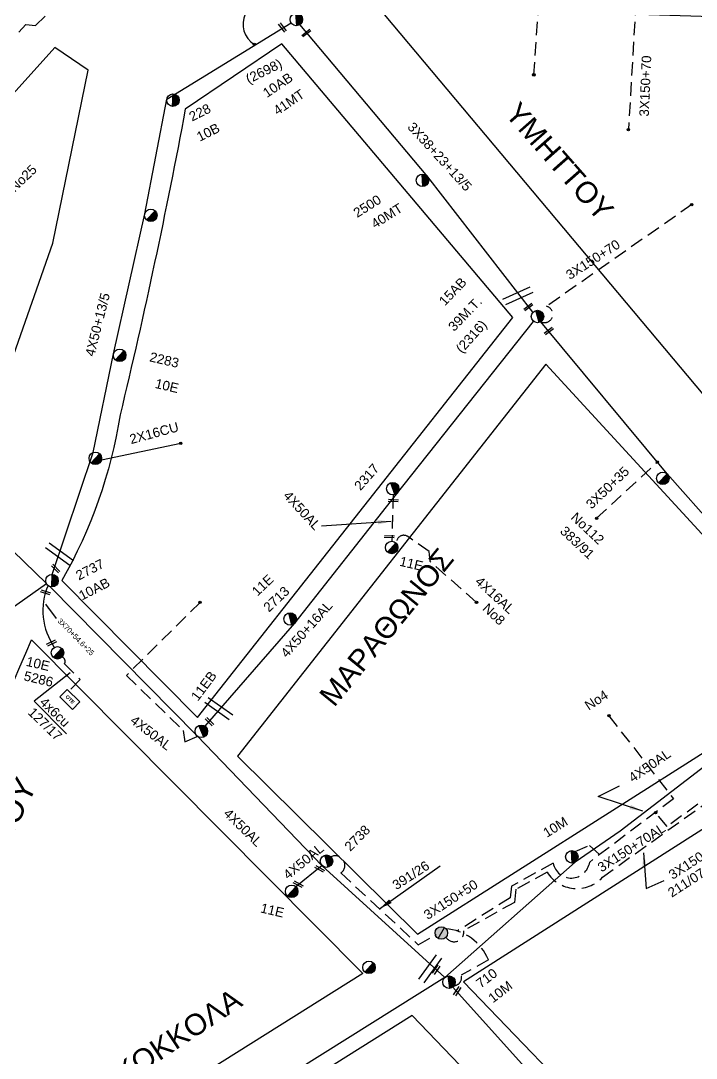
# Model space of a CAD drawing. Header units: millimetres. Extents: x 745 to 5694, y 762 to 3401.
# Drawn here: x 2799.2 to 2926.8, y 1024.3 to 1220.2 of the extents above; entities that cross this region are included whole.
import ezdxf

# ---------------------------------------------------------------- set-up
doc = ezdxf.new("R2010")
doc.units = ezdxf.units.MM
doc.linetypes.add('DASHED', pattern=[19.05, 12.7, -6.35])
for name, color, linetype in [('Pillar OTE', 7, 'Continuous'), ('Άγνωστα', 7, 'Continuous'), ('Γυμνά εναέρια ΧΤ (1Φ)   2x16CU', 7, 'Continuous'), ('Γυμνά εναέρια ΧΤ και ΦΟΠ (3Φ)   4x50+16AL', 7, 'Continuous'), ('Επιγραφές - Σχήματα', 7, 'Continuous'), ('Καλώδια ΧΤ   3x150+70AL', 7, 'DASHED'), ('Μηχανική τομή', 7, 'Continuous'), ('Στύλος Ξύλινος', 7, 'Continuous'), ('Στύλος Ξύλινος @ 1', 7, 'Continuous'), ('Στύλος ΦΜ', 7, 'Continuous'), ('Στύλος ΦΜ @ 1', 7, 'Continuous'), ('Συνδέσεις', 7, 'Continuous'), ('Συνεστραμμένα ΧΤ   3x70+54.6+25 AL', 7, 'SYN_LINE'), ('Τομή', 7, 'Continuous'), ('Υπόβαθρο ΔΕΗ', 7, 'Continuous'), ('Υπόγεια καλώδια Παροχών ΧΤ   4x16AL', 7, 'DASHED'), ('Υπόγεια καλώδια Παροχών ΧΤ   4x50AL', 7, 'DASHED'), ('Υπόγεια καλώδια Παροχών ΧΤ   4x6', 7, 'DASHED')]:
    doc.layers.add(name, color=color, linetype=linetype)
doc.styles.add('arial', font='arial.ttf')
doc.styles.get("Standard").update_dxf_attribs({"font": 'arial.ttf'})
doc.linetypes.add('SYN_LINE', pattern='A,0.5,-0.0001,["/\\/\\/\\/",Standard,S=0.1,R=0,X=0,Y=-0.05],-0.25', length=0.7501)
doc.dimstyles.new('ISO-25', dxfattribs={"dimtxt": 2.5, "dimasz": 2.5, "dimexe": 1.25, "dimexo": 0.625, "dimtad": 1, "dimtxsty": 'Standard', "dimcen": 2.5, "dimadec": 0, "dimazin": 0, "dimtfac": 1, "dimtmove": 0, "dimatfit": 3, "dimfxl": 1, "dimarcsym": 0})

# ---------------------------------------------------------------- blocks, each defined once
blk = doc.blocks.new('ΥΠΑΡΧΩΝ ΤΣΙΜΕΝΤΕΝΙΟΣ ΣΤΥΛΟΣ')
at = {"layer": 'Στύλος ΦΜ'}
blk.add_hatch(color=256, dxfattribs=at).paths.add_polyline_path([(-1.29, -2.28, 0.574793), (2.62, 0, 0.268822), (1.3, 2.27)])
blk.add_line((-1.29, -2.28), (1.3, 2.27), dxfattribs=at)
blk.add_circle((0, 0), 2.62, dxfattribs=at)
at = {"layer": 'Στύλος ΦΜ', "flags": 4}
for tag, p in [('ΑΡΙΘΜΟΣ', (-4.68, 8.05)), ('ΤΥΠΟΣ', (-4.91, 3.03))]:
    blk.add_attdef(tag, p, '', height=4, dxfattribs=at)
blk = doc.blocks.new('ΥΠΑΡΧΩΝ ΞΥΛΙΝΟΣ ΣΤΥΛΟΣ')
at = {"layer": 'Στύλος Ξύλινος'}
h = blk.add_hatch(color=7, dxfattribs=at)
h.paths.add_polyline_path([(-2.62, 0, 0.270008), (-1.29, -2.28), (1.3, 2.27, 0.576266)])
h.paths.add_polyline_path([(-1.29, -2.28, 0.574793), (2.62, 0, 0.268822), (1.3, 2.27)])
at = {"layer": 'Στύλος Ξύλινος', "color": 7}
blk.add_line((-1.29, -2.28), (1.3, 2.27), dxfattribs=at)
blk.add_circle((0, 0), 2.62, dxfattribs=at)
at = {"layer": 'Στύλος Ξύλινος', "flags": 4}
for tag, p in [('ΑΡΙΘΜΟΣ', (-4.91, 8.6)), ('ΤΥΠΟΣ', (-4.85, 3.39))]:
    blk.add_attdef(tag, p, '', height=4, dxfattribs=at)
blk = doc.blocks.new('ΜΗΧΑΝΙΚΗ ΤΟΜΗ')
at = {"layer": 'Μηχανική τομή', "ltscale": 40}
for p, q in [((-1.89, 0.78), (1.89, 0.78)), ((1.89, 0), (-1.89, 0))]:
    blk.add_line(p, q, dxfattribs=at)
blk = doc.blocks.new('_ΣΥΝΔΕΣΗ')
at = {"layer": 'Συνδέσεις', "linetype": 'SYN_LINE', "ltscale": 40}
blk.add_hatch(color=256, dxfattribs=at).paths.add_polyline_path([(0.5, -0.01, 1), (-0.5, -0.01, 1)])
at = {"layer": 'Συνδέσεις'}
blk.add_circle((0, -0.01), 0.5, dxfattribs=at)
blk = doc.blocks.new('ΤΟΜΗ')
at = {"layer": 'Τομή', "ltscale": 40}
for p, q in [((-5.68, 0), (5.68, 0)), ((5.68, -2.33), (-5.68, -2.33))]:
    blk.add_line(p, q, dxfattribs=at)
blk = doc.blocks.new('PILLAR ΟΤΕ')
at = {"layer": 'Pillar OTE', "ltscale": 40}
blk.add_lwpolyline([(-3.31, 2.02), (3.39, 2.02), (3.39, -1.99), (-3.31, -1.99)], close=True, dxfattribs=at)
at = {"layer": 'Pillar OTE', "insert": (-1.81, 0.71), "char_height": 1.3575, "width": 109.961, "attachment_point": 1}
blk.add_mtext('{\\fArial|b1|i0|c161|p34;OTE}', dxfattribs=at)

msp = doc.modelspace()

# ---------------------------------------------------------------- linework, layer by layer
at = {"layer": 'Άγνωστα', "color": 30, "linetype": 'DASHED', "ltscale": 0.2}
msp.add_lwpolyline([(2845.88, 1242.73), (2851.43, 1237.56), (2856.62, 1237.96), (2855.64, 1230.38, 0.163023), (2870.02, 1224.77), (2897.01, 1223.74), (2896.03, 1209.92)], format="xyb", dxfattribs=at)
at = {"layer": 'Άγνωστα', "color": 151, "linetype": 'DASHED', "ltscale": 0.2}
msp.add_lwpolyline([(2750.41, 1165.75, 0.673966), (2753.6, 1167.87), (2778.54, 1195.27), (2800.1, 1219.47), (2801.98, 1219.26), (2816.58, 1233.52), (2814.88, 1236.87)], format="xyb", dxfattribs=at)
at = {"layer": 'Άγνωστα', "color": 30, "linetype": 'DASHED', "ltscale": 0.2}
msp.add_lwpolyline([(2915.36, 1223.76), (2913.98, 1199.62)], dxfattribs=at)
at = {"layer": 'Άγνωστα', "color": 173}
for points in [[(2805.12, 1115.62), (2812.83, 1138.64), (2816.7, 1157.24), (2822.58, 1183.68), (2826.76, 1205.38), (2850.22, 1219.78)], [(2895.93, 1165.14), (2876.07, 1190.66), (2851.88, 1219.42)]]:
    msp.add_lwpolyline(points, dxfattribs=at)
at = {"layer": 'Άγνωστα', "color": 85, "linetype": 'DASHED', "ltscale": 0.2}
msp.add_lwpolyline([(2925.95, 1185.45), (2898.5, 1166.24, -1.106335), (2897.41, 1163.33, 1.578747)], format="xyb", dxfattribs=at)
at = {"layer": 'Άγνωστα', "color": 151}
msp.add_lwpolyline([(2804.02, 1113.91), (2774.37, 1142.6), (2750.13, 1165.26)], dxfattribs=at)
at = {"layer": 'Άγνωστα', "color": 85}
msp.add_lwpolyline([(2949.8, 1095.46), (2942.48, 1109.22), (2930.64, 1124.06), (2921.25, 1134.62), (2897.41, 1163.33)], dxfattribs=at)
at = {"layer": 'Άγνωστα', "color": 173, "linetype": 'SYN_LINE', "ltscale": 20}
msp.add_lwpolyline([(2814.4, 1137.27), (2829.4, 1140.4)], dxfattribs=at)
at = {"layer": 'Άγνωστα', "color": 62, "linetype": 'DASHED', "ltscale": 0.2}
msp.add_lwpolyline([(2907.96, 1126.22), (2919.42, 1136.83)], dxfattribs=at)
at = {"layer": 'Άγνωστα', "color": 6, "linetype": 'DASHED', "ltscale": 0.2}
for points in [[(2953.53, 1117.03), (2955.54, 1116.93, -0.660939), (2956.41, 1114.54), (2954.95, 1094.32), (2954.49, 1090.87), (2909.06, 1058.42)], [(2857.77, 1062.3, -0.939508), (2859.64, 1059.25), (2874.25, 1045.7), (2877.61, 1047.63)], [(2898.59, 1059.39), (2892.72, 1056.17), (2892.42, 1053.7), (2882.84, 1048.34, -0.814605), (2879.49, 1047.14)]]:
    msp.add_lwpolyline(points, format="xyb", dxfattribs=at)
at = {"layer": 'Άγνωστα', "color": 27, "linetype": 'DASHED', "ltscale": 0.2}
for points in [[(2953.56, 1115.32), (2955.41, 1115.23), (2954.26, 1094.08, -0.253401), (2951.8, 1090.09), (2921.26, 1068.03), (2919.1, 1070.63)], [(2922.47, 1073.25), (2906.64, 1061.31, -0.840217), (2899.72, 1061.09), (2892.02, 1056.85), (2891.85, 1056.73)], [(2879.44, 1048.75, -0.275781), (2887.52, 1042.88), (2882.34, 1039.93, -0.504921), (2881.05, 1038, 2.921097)]]:
    msp.add_lwpolyline(points, format="xyb", dxfattribs=at)
at = {"layer": 'Άγνωστα', "color": 6, "linetype": 'DASHED', "ltscale": 0.2}
msp.add_lwpolyline([(2833.03, 1110.35), (2819.11, 1096.56)], dxfattribs=at)
at = {"layer": 'Άγνωστα', "color": 27, "linetype": 'DASHED', "ltscale": 0.2}
for points in [[(2910.28, 1088.94), (2922.47, 1073.25)], [(2903.9, 1063.31), (2906.6, 1064.47), (2908.53, 1062.73)], [(2891.85, 1056.73), (2891.64, 1054.56), (2881.62, 1048.29)]]:
    msp.add_lwpolyline(points, dxfattribs=at)
at = {"layer": 'Άγνωστα', "color": 27}
msp.add_lwpolyline([(2880.78, 1037.72), (2900.01, 1016.33), (2921.22, 994.48), (2947.85, 967.34), (2972.72, 941.07)], dxfattribs=at)
at = {"layer": 'Άγνωστα', "color": 6, "linetype": 'DASHED', "ltscale": 0.2}
msp.add_arc((2904.2, 1062.97), 6.65, 212.5461, 316.9511, dxfattribs=at)
at = {"layer": 'Γυμνά εναέρια ΧΤ και ΦΟΠ (3Φ)   4x50+16AL', "color": 85}
msp.add_lwpolyline([(2833.98, 1086.95), (2850.95, 1106.44), (2869.9, 1130.47), (2896.05, 1163.4)], dxfattribs=at)
at = {"layer": 'Επιγραφές - Σχήματα', "ltscale": 0.2}
msp.add_arc((2845.66, 1219.5), 4.51, 71.4505, 237.9862, dxfattribs=at)
at = {"layer": 'Συνεστραμμένα ΧΤ   3x70+54.6+25 AL', "color": 6, "linetype": 'SYN_LINE', "ltscale": 15}
msp.add_arc((2815.58, 1108.78), 12.23, 157.1052, 214.5462, dxfattribs=at)
at = {"layer": 'Υπόβαθρο ΔΕΗ'}
for points in [[(2943.52, 1220.43), (2866.47, 1222.91), (2942.79, 1132.06), (2943.52, 1220.43)], [(2811.91, 1210.8), (2805.63, 1215.08), (2758.08, 1162.37), (2789.09, 1132.35), (2805.21, 1178.15), (2811.91, 1210.8)], [(2898.36, 1155.29), (2840.1, 1081.28), (2874.09, 1047.68), (2947.9, 1094.54), (2931.43, 1119.39), (2898.36, 1155.29)], [(2801.68, 1091.7), (2807.81, 1085.52)], [(2954.1, 1084.13), (2882.82, 1038.72), (2965.37, 952.98), (3015.64, 983.82), (2954.1, 1084.13)], [(2873.11, 1032.36), (2803.87, 988.83), (2838.82, 950.25), (2838.82, 950.25), (2838.82, 950.25), (2912.11, 991.77), (2873.11, 1032.36)]]:
    msp.add_lwpolyline(points, dxfattribs=at)
for points in [[(2848.46, 1215.78), (2830.25, 1203.48, -0.012805), (2817.93, 1145.74, -0.09038), (2806.94, 1114.48), (2832.54, 1088.62), (2892.1, 1164.14), (2848.46, 1215.78)], [(2801.21, 1103.3), (2863.77, 1040.25), (2794.83, 997.01), (2758.57, 1025.46, 0.050884), (2801.21, 1103.3, 0.170248)]]:
    msp.add_lwpolyline(points, format="xyb", dxfattribs=at)
at = {"layer": 'Υπόγεια καλώδια Παροχών ΧΤ   4x16AL', "color": 85, "ltscale": 0.2}
msp.add_lwpolyline([(2885.22, 1110.41), (2876.52, 1118.05), (2876.34, 1119.92), (2872.29, 1122.76, 0.685117), (2870.21, 1121.37, 2.245697)], format="xyb", dxfattribs=at)
at = {"layer": 'Υπόγεια καλώδια Παροχών ΧΤ   4x50AL', "color": 85, "ltscale": 0.2}
msp.add_lwpolyline([(2869.53, 1130.62), (2869.27, 1121.89)], dxfattribs=at)
at = {"layer": 'Υπόγεια καλώδια Παροχών ΧΤ   4x50AL', "color": 85, "linetype": 'Continuous', "ltscale": 0.2}
msp.add_lwpolyline([(2662.68, 944.88), (2691.08, 974.38), (2718.54, 1007.47), (2742.69, 1035.68), (2761.89, 1065.5), (2779.83, 1096.88), (2804.02, 1113.91)], dxfattribs=at)
at = {"layer": 'Υπόγεια καλώδια Παροχών ΧΤ   4x50AL', "color": 6, "linetype": 'Continuous', "ltscale": 0.2}
for points in [[(2879.29, 1039.53), (2856.13, 1060.62), (2832.43, 1085.19), (2804.67, 1113.34)], [(2856.1, 1060.65), (2851.15, 1056.64)]]:
    msp.add_lwpolyline(points, dxfattribs=at)
at = {"layer": 'Υπόγεια καλώδια Παροχών ΧΤ   4x50AL', "color": 6, "linetype": 'DASHED', "ltscale": 0.2}
msp.add_lwpolyline([(2819.11, 1096.56), (2829.87, 1086.18), (2830.15, 1084), (2832.58, 1085.06)], dxfattribs=at)
at = {"layer": 'Υπόγεια καλώδια Παροχών ΧΤ   4x50AL', "color": 62, "linetype": 'Continuous', "ltscale": 0.2}
msp.add_lwpolyline([(2949.08, 1093.55), (2928.38, 1079.39), (2912.42, 1067.17), (2903.89, 1061.31), (2879.29, 1039.53), (2851.45, 1022.11), (2819.91, 1002.17), (2802.37, 989.57)], dxfattribs=at)
at = {"layer": 'Υπόγεια καλώδια Παροχών ΧΤ   4x6', "color": 6, "linetype": 'DASHED', "ltscale": 0.2}
msp.add_lwpolyline([(2806.94, 1100.01, -0.497747), (2807.43, 1098.75), (2810.41, 1095.75), (2808.24, 1093.6)], format="xyb", dxfattribs=at)

# ---------------------------------------------------------------- block references
at = {"layer": 'Pillar OTE', "xscale": 0.5, "yscale": 0.5, "zscale": 0.5, "rotation": 315.519951912017}
msp.add_blockref('PILLAR ΟΤΕ', (2808.42, 1092.04), dxfattribs=at)
at = {"layer": 'Μηχανική τομή'}
for p, xscale, yscale, zscale, rotation in [((2848.76, 1218.98), 0.4999999999996165, 0.4999999999996165, 0.4999999999996165, 127.2200662519887), ((2853, 1217.97), 0.4999999999999319, 0.4999999999999319, 0.4999999999999319, 216.9113638488627), ((2894.93, 1166.29), 0.4999999999999319, 0.4999999999999319, 0.4999999999999319, 216.9113638488627), ((2898.79, 1161.75), 0.4999999999999319, 0.4999999999999319, 0.4999999999999319, 216.9113638488627), ((2869.55, 1129.76), 0.4999999999999322, 0.4999999999999322, 0.4999999999999322, 177.4727926708809), ((2868.81, 1122.95), 0.4999999999999322, 0.4999999999999322, 0.4999999999999322, 177.4727926708809), ((2805.91, 1116.86), 0.4999999999998956, 0.4999999999998956, 0.4999999999998956, 134.3251469003241), ((2803.91, 1112.44), 0.4999999999998956, 0.4999999999998956, 0.4999999999998956, 161.9505223100801), ((2804.88, 1102.85), 0.4999999999998956, 0.4999999999998956, 0.4999999999998956, 205.2520680039572), ((2834.95, 1087.96), 0.4999999999998956, 0.4999999999998956, 0.4999999999998956, 134.3251469003241), ((2855.53, 1059.85), 0.5000000000000063, 0.5000000000000063, 0.5000000000000063, 331.5020290890905), ((2851.47, 1056.96), 0.5000000000000063, 0.5000000000000063, 0.5000000000000063, 331.5020290890905), ((2877.8, 1040.89), 0.5000000000000079, 0.5000000000000079, 0.5000000000000079, 56.42170377729097), ((2881.79, 1036.83), 0.5000000000000079, 0.5000000000000079, 0.5000000000000079, 56.42170377729097)]:
    msp.add_blockref('ΜΗΧΑΝΙΚΗ ΤΟΜΗ', p, dxfattribs=dict(at, xscale=xscale, yscale=yscale, zscale=zscale, rotation=rotation))
at = {"layer": 'Στύλος Ξύλινος @ 1', "ltscale": 40, "xscale": 0.4499999999998181, "yscale": 0.4499999999998181, "zscale": 0.4499999999998181}
msp.add_blockref('ΥΠΑΡΧΩΝ ΞΥΛΙΝΟΣ ΣΤΥΛΟΣ', (2878.61, 1047.92), dxfattribs=at)
at = {"layer": 'Στύλος ΦΜ @ 1', "ltscale": 40}
ref = msp.add_blockref('ΥΠΑΡΧΩΝ ΤΣΙΜΕΝΤΕΝΙΟΣ ΣΤΥΛΟΣ', (2851.22, 1220.4), dxfattribs=dict(at, xscale=0.4499999999996633, yscale=0.4499999999996633, zscale=0.4499999999996633, rotation=34.02642028954665))
ref.add_attrib('ΤΥΠΟΣ', '41ΜΤ', (2847.65, 1202.23), dxfattribs={"layer": 'Στύλος ΦΜ', "height": 1.8, "rotation": 34.0264, "flags": 4})
ref.add_attrib('ΑΡΙΘΜΟΣ', '10AB', (2845.67, 1205.55), dxfattribs={"layer": 'Στύλος ΦΜ', "height": 1.8, "rotation": 34.0264, "flags": 4})
ref = msp.add_blockref('ΥΠΑΡΧΩΝ ΤΣΙΜΕΝΤΕΝΙΟΣ ΣΤΥΛΟΣ', (2827.92, 1205.16), dxfattribs=dict(at, xscale=0.4499999999997883, yscale=0.4499999999997883, zscale=0.4499999999997883, rotation=26.57904548632096))
ref.add_attrib('ΤΥΠΟΣ', '228', (2831.52, 1201.1), dxfattribs={"layer": 'Στύλος ΦΜ', "height": 1.8, "rotation": 26.579, "flags": 4})
ref.add_attrib('ΑΡΙΘΜΟΣ', '10B', (2832.97, 1197.3), dxfattribs={"layer": 'Στύλος ΦΜ', "height": 1.8, "rotation": 26.579, "flags": 4})
ref = msp.add_blockref('ΥΠΑΡΧΩΝ ΤΣΙΜΕΝΤΕΝΙΟΣ ΣΤΥΛΟΣ', (2875.07, 1190.04), dxfattribs=dict(at, xscale=0.4499999999997163, yscale=0.4499999999997163, zscale=0.4499999999997163, rotation=32.00888161885328))
ref.add_attrib('ΤΥΠΟΣ', '2500', (2862.72, 1182.91), dxfattribs={"layer": 'Στύλος ΦΜ', "height": 1.8, "rotation": 32.0089, "flags": 4})
ref.add_attrib('ΑΡΙΘΜΟΣ', '40ΜΤ', (2866.07, 1180.85), dxfattribs={"layer": 'Στύλος ΦΜ', "height": 1.8, "rotation": 32.0089, "flags": 4})
at = {"layer": 'Στύλος ΦΜ @ 1', "ltscale": 40, "xscale": 0.4499999999996779, "yscale": 0.4499999999996779, "zscale": 0.4499999999996779, "rotation": 346.8465568456768}
for p in [(2823.73, 1183.42), (2813.25, 1137.54), (2920.45, 1133.76), (2864.94, 1041.42)]:
    msp.add_blockref('ΥΠΑΡΧΩΝ ΤΣΙΜΕΝΤΕΝΙΟΣ ΣΤΥΛΟΣ', p, dxfattribs=at)
at = {"layer": 'Στύλος ΦΜ @ 1', "ltscale": 40}
ref = msp.add_blockref('ΥΠΑΡΧΩΝ ΤΣΙΜΕΝΤΕΝΙΟΣ ΣΤΥΛΟΣ', (2896.78, 1164.32), dxfattribs=dict(at, xscale=0.4499999999997165, yscale=0.4499999999997165, zscale=0.4499999999997165, rotation=46.04002555721637))
ref.add_attrib('ΤΥΠΟΣ', '15AB', (2879.28, 1166.21), dxfattribs={"layer": 'Στύλος ΦΜ', "height": 1.8, "rotation": 46.04, "flags": 4})
ref.add_attrib('ΑΡΙΘΜΟΣ', '39M.T.', (2881.03, 1161.38), dxfattribs={"layer": 'Στύλος ΦΜ', "height": 1.8, "rotation": 46.04, "flags": 4})
ref = msp.add_blockref('ΥΠΑΡΧΩΝ ΤΣΙΜΕΝΤΕΝΙΟΣ ΣΤΥΛΟΣ', (2817.86, 1157), dxfattribs=dict(at, xscale=0.4499999999996779, yscale=0.4499999999996779, zscale=0.4499999999996779, rotation=346.8465568456768))
ref.add_attrib('ΤΥΠΟΣ', '2283', (2823.36, 1155.88), dxfattribs={"layer": 'Στύλος ΦΜ', "height": 1.8, "rotation": 346.8466, "flags": 4})
ref.add_attrib('ΑΡΙΘΜΟΣ', '10E', (2824.4, 1150.86), dxfattribs={"layer": 'Στύλος ΦΜ', "height": 1.8, "rotation": 346.8466, "flags": 4})
ref = msp.add_blockref('ΥΠΑΡΧΩΝ ΤΣΙΜΕΝΤΕΝΙΟΣ ΣΤΥΛΟΣ', (2869.44, 1131.8), dxfattribs=dict(at, xscale=0.449999999999727, yscale=0.449999999999727, zscale=0.449999999999727, rotation=48.786568973697))
ref.add_attrib('ΤΥΠΟΣ', '2317', (2863.34, 1131.32), dxfattribs={"layer": 'Στύλος ΦΜ', "height": 1.8, "rotation": 48.7866, "flags": 4})
ref = msp.add_blockref('ΥΠΑΡΧΩΝ ΤΣΙΜΕΝΤΕΝΙΟΣ ΣΤΥΛΟΣ', (2869.24, 1120.71), dxfattribs=dict(at, xscale=0.4499999999996779, yscale=0.4499999999996779, zscale=0.4499999999996779, rotation=346.8465568456768))
ref.add_attrib('ΤΥΠΟΣ', '11E', (2870.58, 1117.29), dxfattribs={"layer": 'Στύλος ΦΜ', "height": 1.8, "rotation": 346.8466, "flags": 4})
ref = msp.add_blockref('ΥΠΑΡΧΩΝ ΤΣΙΜΕΝΤΕΝΙΟΣ ΣΤΥΛΟΣ', (2805.07, 1114.44), dxfattribs=dict(at, xscale=0.4499999999997161, yscale=0.4499999999997161, zscale=0.4499999999997161, rotation=27.13787337519385))
ref.add_attrib('ΤΥΠΟΣ', '2737', (2810.15, 1114.47), dxfattribs={"layer": 'Στύλος ΦΜ', "height": 1.8, "rotation": 27.1379, "flags": 4})
ref.add_attrib('ΑΡΙΘΜΟΣ', '10AB', (2810.72, 1110.67), dxfattribs={"layer": 'Στύλος ΦΜ', "height": 1.8, "rotation": 27.1379, "flags": 4})
ref = msp.add_blockref('ΥΠΑΡΧΩΝ ΤΣΙΜΕΝΤΕΝΙΟΣ ΣΤΥΛΟΣ', (2850.06, 1107.21), dxfattribs=dict(at, xscale=0.4499999999994621, yscale=0.4499999999994621, zscale=0.4499999999994621, rotation=43.45072951469152))
ref.add_attrib('ΤΥΠΟΣ', '11E', (2843.86, 1111.4), dxfattribs={"layer": 'Στύλος ΦΜ', "height": 1.8, "rotation": 43.4507, "flags": 4})
ref.add_attrib('ΑΡΙΘΜΟΣ', '2713', (2846.04, 1108.39), dxfattribs={"layer": 'Στύλος ΦΜ', "height": 1.8, "rotation": 43.4507, "flags": 4})
ref = msp.add_blockref('ΥΠΑΡΧΩΝ ΤΣΙΜΕΝΤΕΝΙΟΣ ΣΤΥΛΟΣ', (2806.1, 1100.83), dxfattribs=dict(at, xscale=0.4499999999996779, yscale=0.4499999999996779, zscale=0.4499999999996779, rotation=346.8465568456768))
ref.add_attrib('ΤΥΠΟΣ', '10E', (2800.04, 1098.39), dxfattribs={"layer": 'Στύλος ΦΜ', "height": 1.8, "rotation": 346.8466, "flags": 4})
ref.add_attrib('ΑΡΙΘΜΟΣ', '5286', (2799.61, 1095.65), dxfattribs={"layer": 'Στύλος ΦΜ', "height": 1.8, "rotation": 346.8466, "flags": 4})
ref = msp.add_blockref('ΥΠΑΡΧΩΝ ΤΣΙΜΕΝΤΕΝΙΟΣ ΣΤΥΛΟΣ', (2833.28, 1086), dxfattribs=dict(at, xscale=0.4499999999995413, yscale=0.4499999999995413, zscale=0.4499999999995413, rotation=53.2523209744942))
ref.add_attrib('ΤΥΠΟΣ', '11EB', (2832.62, 1091.57), dxfattribs={"layer": 'Στύλος ΦΜ', "height": 1.8, "rotation": 53.2523, "flags": 4})
ref = msp.add_blockref('ΥΠΑΡΧΩΝ ΤΣΙΜΕΝΤΕΝΙΟΣ ΣΤΥΛΟΣ', (2903.27, 1062.31), dxfattribs=dict(at, xscale=0.4499999999997183, yscale=0.4499999999997183, zscale=0.4499999999997183, rotation=31.85892545824424))
ref.add_attrib('ΤΥΠΟΣ', '10M', (2898.55, 1065.87), dxfattribs={"layer": 'Στύλος ΦΜ', "height": 1.8, "rotation": 31.8589, "flags": 4})
ref = msp.add_blockref('ΥΠΑΡΧΩΝ ΤΣΙΜΕΝΤΕΝΙΟΣ ΣΤΥΛΟΣ', (2856.92, 1061.49), dxfattribs=dict(at, xscale=0.4499999999998678, yscale=0.4499999999998678, zscale=0.4499999999998678, rotation=45.57095009391699))
ref.add_attrib('ΑΡΙΘΜΟΣ', '2738', (2861.42, 1063.22), dxfattribs={"layer": 'Στύλος ΦΜ', "height": 1.8, "rotation": 45.571, "flags": 4})
ref = msp.add_blockref('ΥΠΑΡΧΩΝ ΤΣΙΜΕΝΤΕΝΙΟΣ ΣΤΥΛΟΣ', (2850.35, 1055.78), dxfattribs=dict(at, xscale=0.4499999999996779, yscale=0.4499999999996779, zscale=0.4499999999996779, rotation=346.8465568456768))
ref.add_attrib('ΤΥΠΟΣ', '11E', (2844.32, 1051.83), dxfattribs={"layer": 'Στύλος ΦΜ', "height": 1.8, "rotation": 346.8466, "flags": 4})
ref = msp.add_blockref('ΥΠΑΡΧΩΝ ΤΣΙΜΕΝΤΕΝΙΟΣ ΣΤΥΛΟΣ', (2880.07, 1038.65), dxfattribs=dict(at, xscale=0.4499999999997121, yscale=0.4499999999997121, zscale=0.4499999999997121, rotation=37.31346462480388))
ref.add_attrib('ΤΥΠΟΣ', '710', (2886.05, 1037.41), dxfattribs={"layer": 'Στύλος ΦΜ', "height": 1.8, "rotation": 37.3135, "flags": 4})
ref.add_attrib('ΑΡΙΘΜΟΣ', '10M', (2888.36, 1034.62), dxfattribs={"layer": 'Στύλος ΦΜ', "height": 1.8, "rotation": 37.3135, "flags": 4})
at = {"layer": 'Συνδέσεις', "xscale": 0.4499999999998181, "yscale": 0.4499999999998181, "zscale": 0.4499999999998181}
for p in [(2843.27, 1215.68), (2896.09, 1209.95), (2913.97, 1199.61), (2925.93, 1185.44), (2829.4, 1140.4), (2919.42, 1136.84), (2907.96, 1126.22), (2833.03, 1110.36), (2885.26, 1110.35), (2910.28, 1088.94), (2919.1, 1070.63)]:
    msp.add_blockref('_ΣΥΝΔΕΣΗ', p, dxfattribs=at)
at = {"layer": 'Τομή'}
for p, xscale, yscale, zscale, rotation in [((2892.81, 1168.74), 0.5000000000001698, 0.5000000000001698, 0.5000000000001698, 24.55457788965793), ((2806.82, 1119.9), 0.5000000000000683, 0.5000000000000683, 0.5000000000000683, 324.3032820881987), ((2836.9, 1090.75), 0.5000000000000683, 0.5000000000000683, 0.5000000000000683, 324.3032820881987), ((2876.02, 1041.51), 0.500000000000201, 0.500000000000201, 0.500000000000201, 54.30328208817751)]:
    msp.add_blockref('ΤΟΜΗ', p, dxfattribs=dict(at, xscale=xscale, yscale=yscale, zscale=zscale, rotation=rotation))

# ---------------------------------------------------------------- texts
at = {"layer": 'Άγνωστα', "width": 69.1904, "attachment_point": 1, "style": 'arial'}
for s, insert, char_height, rotation in [('3X150+70', (2916, 1202.11), 1.8, 87.5543), ('3X38+23+13/5', (2873.42, 1201.2), 1.8, 312.3915), ('3X150+70', (2901.92, 1172.7), 1.8, 32.9053), ('4X50+13/5', (2811.29, 1157.1), 1.8, 75.7661), ('3X50+35', (2905.74, 1129.14), 1.8, 43.9113), ('3X70+54.6+25', (2806.74, 1107.45), 1, 314.3952), ('3X150+50', (2921.33, 1059.45), 1.8, 32.9053), ('3X150+50', (2875.06, 1051.86), 1.8, 32.9053)]:
    msp.add_mtext(s, dxfattribs=dict(at, insert=insert, char_height=char_height, rotation=rotation))
at = {"layer": 'Γυμνά εναέρια ΧΤ (1Φ)   2x16CU', "insert": (2819.53, 1141.95), "char_height": 1.8, "width": 69.1904, "attachment_point": 1, "rotation": 15.1383, "style": 'arial'}
msp.add_mtext('2X16CU', dxfattribs=at)
at = {"layer": 'Γυμνά εναέρια ΧΤ και ΦΟΠ (3Φ)   4x50+16AL', "insert": (2848.09, 1100.96), "char_height": 1.8, "width": 69.1904, "attachment_point": 1, "rotation": 48.3252, "style": 'arial'}
msp.add_mtext('4X50+16AL', dxfattribs=at)
at = {"layer": 'Επιγραφές - Σχήματα', "attachment_point": 1, "style": 'arial'}
for s, insert, char_height, width, rotation in [('(2698)', (2841.43, 1209.84), 1.8, 70.4383, 26.2119), ('YMHTTOY', (2893.42, 1205.15), 4, 69.1904, 311.3833), ('Nο25', (2796.78, 1189.01), 1.8, 69.1904, 43.6326), ('(2316)', (2881.17, 1158.46), 1.8, 70.4383, 48.0101), ('Nο112', (2904.16, 1127.51), 1.8, 69.1904, 316.7569), ('383/91', (2902.13, 1124.92), 1.8, 69.1904, 316.7569), ('MAPAΘΩNOΣ', (2855.27, 1092.92), 4, 69.1904, 50.8797), ('Nο8', (2887.49, 1110.34), 1.8, 69.1904, 316.7569), ('Nο4', (2905.48, 1091.39), 1.8, 69.1904, 32.9053), ('25ς MAPTIOY', (2781.12, 1043.25), 4.332, 69.1904, 63.2652), ('391/26', (2869.14, 1057.49), 1.8, 69.1904, 32.9053), ('211/07', (2921.17, 1056.08), 1.8, 69.1904, 32.9053), ('ΣTP.KOKKOΛΑ', (2806.23, 1015.82), 4, 69.1904, 33.5959)]:
    msp.add_mtext(s, dxfattribs=dict(at, insert=insert, char_height=char_height, width=width, rotation=rotation))
at = {"layer": 'Καλώδια ΧΤ   3x150+70AL', "insert": (2907.9, 1060.84), "char_height": 1.8, "width": 69.1904, "attachment_point": 1, "rotation": 32.9053, "style": 'arial'}
msp.add_mtext('3X150+70AL', dxfattribs=at)
at = {"layer": 'Υπόγεια καλώδια Παροχών ΧΤ   4x16AL', "insert": (2886.07, 1115.4), "char_height": 1.8, "width": 69.1904, "attachment_point": 1, "rotation": 317.5076, "style": 'arial'}
msp.add_mtext('4X16AL', dxfattribs=at)
at = {"layer": 'Υπόγεια καλώδια Παροχών ΧΤ   4x50AL', "char_height": 1.8, "width": 69.1904, "attachment_point": 1, "style": 'arial'}
for insert, rotation in [((2849.95, 1131.6), 312.7839), ((2820.78, 1089.16), 322.5251), ((2913.77, 1077.74), 34.5187), ((2838.59, 1071.6), 315.7034), ((2848.52, 1059.31), 39.2118)]:
    msp.add_mtext('4X50AL', dxfattribs=dict(at, insert=insert, rotation=rotation))
at = {"layer": 'Υπόγεια καλώδια Παροχών ΧΤ   4x50AL', "color": 7, "ltscale": 0.2, "char_height": 1.8, "attachment_point": 1, "rotation": 316}
for s, insert in [('4x6cu', (2803.83, 1092.61)), ('127/17', (2801.63, 1090.68))]:
    msp.add_mtext_dynamic_manual_height_columns(s, width=1.8, gutter_width=12.5, heights=[0.118], dxfattribs=dict(at, insert=insert))

# ---------------------------------------------------------------- leaders
at = {"layer": 'Επιγραφές - Σχήματα'}
for points in [[(2869.13, 1125.63), (2856.01, 1124.74)], [(2916.69, 1070.92), (2908.26, 1073.68), (2912.27, 1075.73)]]:
    msp.add_leader(points, dimstyle='ISO-25', override={"dimgap": 0.625, "dimtad": 0}, dxfattribs=at)
at = {"layer": 'Επιγραφές - Σχήματα', "ltscale": 40}
for points in [[(2803.86, 1109.99), (2805.87, 1107.29)], [(2808.53, 1097.01), (2801.68, 1091.7)]]:
    msp.add_leader(points, dimstyle='ISO-25', override={"dimasz": 1, "dimtad": 0}, dxfattribs=at)
at = {"layer": 'Επιγραφές - Σχήματα', "ltscale": 0.2}
for points in [[(2916.83, 1063.05), (2917.33, 1056.34), (2920.74, 1057.83)], [(2866.95, 1052.47), (2878.42, 1060.61)]]:
    msp.add_leader(points, dimstyle='ISO-25', override={"dimgap": 0.625, "dimtad": 0}, dxfattribs=at)

doc.saveas('drawing.dxf')
